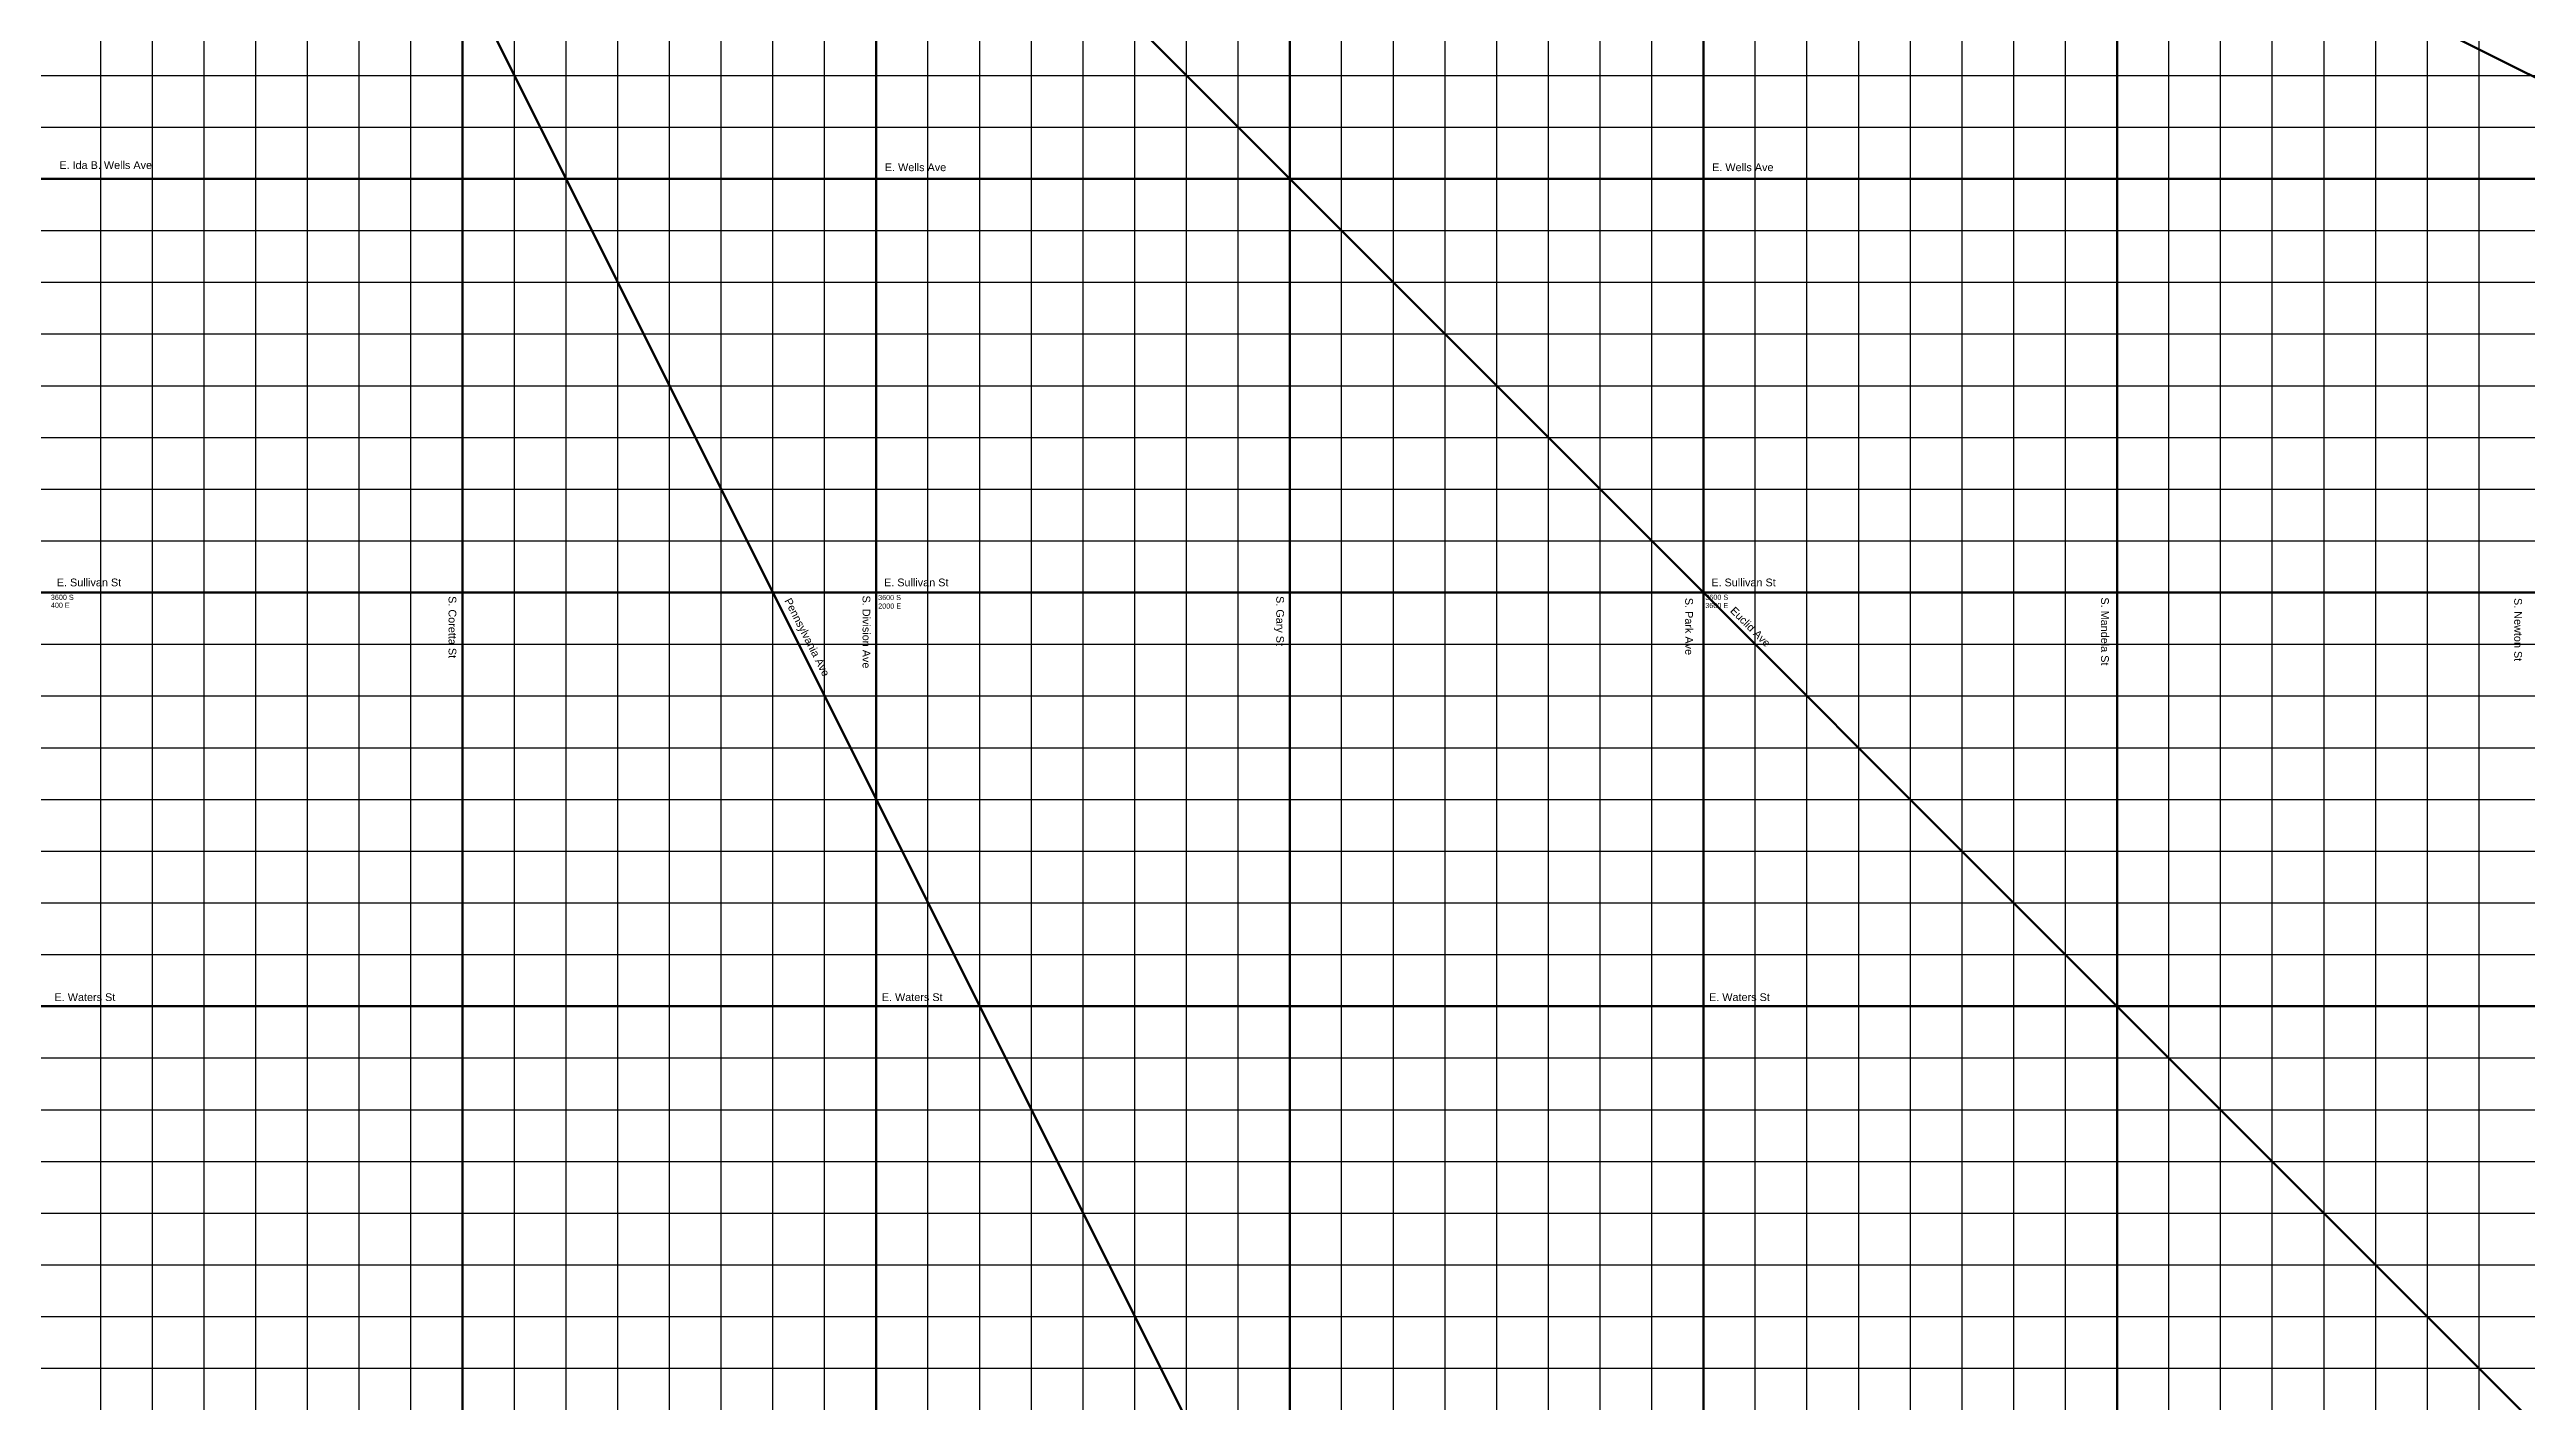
# Model space of a CAD drawing. Header units: inches. Extents: x -196 to 213, y -195 to 213.
# Drawn here: x 16 to 111.8, y -95.3 to -43 of the extents above; entities that cross this region are included whole.
import ezdxf

# ---------------------------------------------------------------- set-up
doc = ezdxf.new("R2010")
doc.units = ezdxf.units.IN
doc.header["$MEASUREMENT"] = 0
for name, color, linetype, lineweight in [('dia-major-st', 7, 'Continuous', 80), ('streets-major', 7, 'Continuous', 80), ('streets-minor', 7, 'Continuous', 30), ('text', 7, 'Continuous', 30)]:
    doc.layers.add(name, color=color, linetype=linetype, lineweight=lineweight)
doc.styles.get("Standard").update_dxf_attribs({"font": 'arial.ttf'})

msp = doc.modelspace()

# ---------------------------------------------------------------- linework, layer by layer
at = {"layer": 'dia-major-st'}
for p, q in [((16, 4), (208, -92)), ((12, 0), (108, -192)), ((16, 0), (208, -192))]:
    msp.add_line(p, q, dxfattribs=at)
at = {"layer": 'streets-major'}
for p, q in [((32, -192), (32, 208)), ((48, -192), (48, 208)), ((64, -192), (64, 208)), ((80, -192), (80, 208)), ((96, -192), (96, 208)), ((-192, -48), (208, -48)), ((-192, -64), (208, -64)), ((-192, -80), (208, -80))]:
    msp.add_line(p, q, dxfattribs=at)
at = {"layer": 'streets-minor'}
for p, q in [((18, -192), (18, 208)), ((20, -192), (20, 208)), ((22, -192), (22, 208)), ((24, -192), (24, 208)), ((26, -192), (26, 208)), ((28, -192), (28, 208)), ((30, -192), (30, 208)), ((34, -192), (34, 208)), ((36, -192), (36, 208)), ((38, -192), (38, 208)), ((40, -192), (40, 208)), ((42, -192), (42, 208)), ((44, -192), (44, 208)), ((46, -192), (46, 208)), ((50, -192), (50, 208)), ((52, -192), (52, 208)), ((54, -192), (54, 208)), ((56, -192), (56, 208)), ((58, -192), (58, 208)), ((60, -192), (60, 208)), ((62, -192), (62, 208)), ((66, -192), (66, 208)), ((68, -192), (68, 208)), ((70, -192), (70, 208)), ((72, -192), (72, 208)), ((74, -192), (74, 208)), ((76, -192), (76, 208)), ((78, -192), (78, 208)), ((82, -192), (82, 208)), ((84, -192), (84, 208)), ((86, -192), (86, 208)), ((88, -192), (88, 208)), ((90, -192), (90, 208)), ((92, -192), (92, 208)), ((94, -192), (94, 208)), ((98, -192), (98, 208)), ((100, -192), (100, 208)), ((102, -192), (102, 208)), ((104, -192), (104, 208)), ((106, -192), (106, 208)), ((108, -192), (108, 208)), ((110, -192), (110, 208)), ((-192, -44), (208, -44)), ((-192, -46), (208, -46)), ((-192, -50), (208, -50)), ((-192, -52), (208, -52)), ((-192, -54), (208, -54)), ((-192, -56), (208, -56)), ((-192, -58), (208, -58)), ((-192, -60), (208, -60)), ((-192, -62), (208, -62)), ((-192, -66), (208, -66)), ((-192, -68), (208, -68)), ((-192, -70), (208, -70)), ((-192, -72), (208, -72)), ((-192, -74), (208, -74)), ((-192, -76), (208, -76)), ((-192, -78), (208, -78)), ((-192, -82), (208, -82)), ((-192, -84), (208, -84)), ((-192, -86), (208, -86)), ((-192, -88), (208, -88)), ((-192, -90), (208, -90)), ((-192, -92), (208, -92)), ((-192, -94), (208, -94))]:
    msp.add_line(p, q, dxfattribs=at)

# ---------------------------------------------------------------- texts
at = {"layer": 'text'}
for s, height, p in [('E. Ida B. Wells Ave', 0.3, (16.398, -47.619)), ('E. Wells Ave', 0.3, (48.33, -47.703)), ('E. Wells Ave', 0.3, (80.33, -47.703)), ('3600 S', 0.2, (16.069, -64.285)), ('E. Sullivan St', 0.3, (16.299, -63.759)), ('3600 S', 0.2, (48.07, -64.292)), ('E. Sullivan St', 0.3, (48.299, -63.759)), ('3600 S', 0.2, (80.068, -64.282)), ('E. Sullivan St', 0.3, (80.299, -63.759)), ('400 E', 0.2, (16.07, -64.591)), ('2000 E', 0.2, (48.073, -64.624)), ('3600 E', 0.2, (80.068, -64.602)), ('E. Waters St', 0.3, (16.212, -79.799)), ('E. Waters St', 0.3, (48.212, -79.799)), ('E. Waters St', 0.3, (80.212, -79.799))]:
    msp.add_text(s, height=height, dxfattribs=at).set_placement(p)
for s, rotation, p in [('S. Coretta St', 270, (31.454, -64.139)), ('S. Division Ave', 270, (47.468, -64.117)), ('S. Gary St', 270, (63.471, -64.136)), ('Pennsylvania Ave', 297, (44.435, -64.311)), ('S. Park Ave', 270, (79.289, -64.206)), ('Euclid Ave', 315, (81.008, -64.731)), ('S. Mandela St', 270, (95.377, -64.187)), ('S. Newton St', 270, (111.358, -64.21))]:
    msp.add_text(s, height=0.3, rotation=rotation, dxfattribs=at).set_placement(p)

doc.saveas('drawing.dxf')
